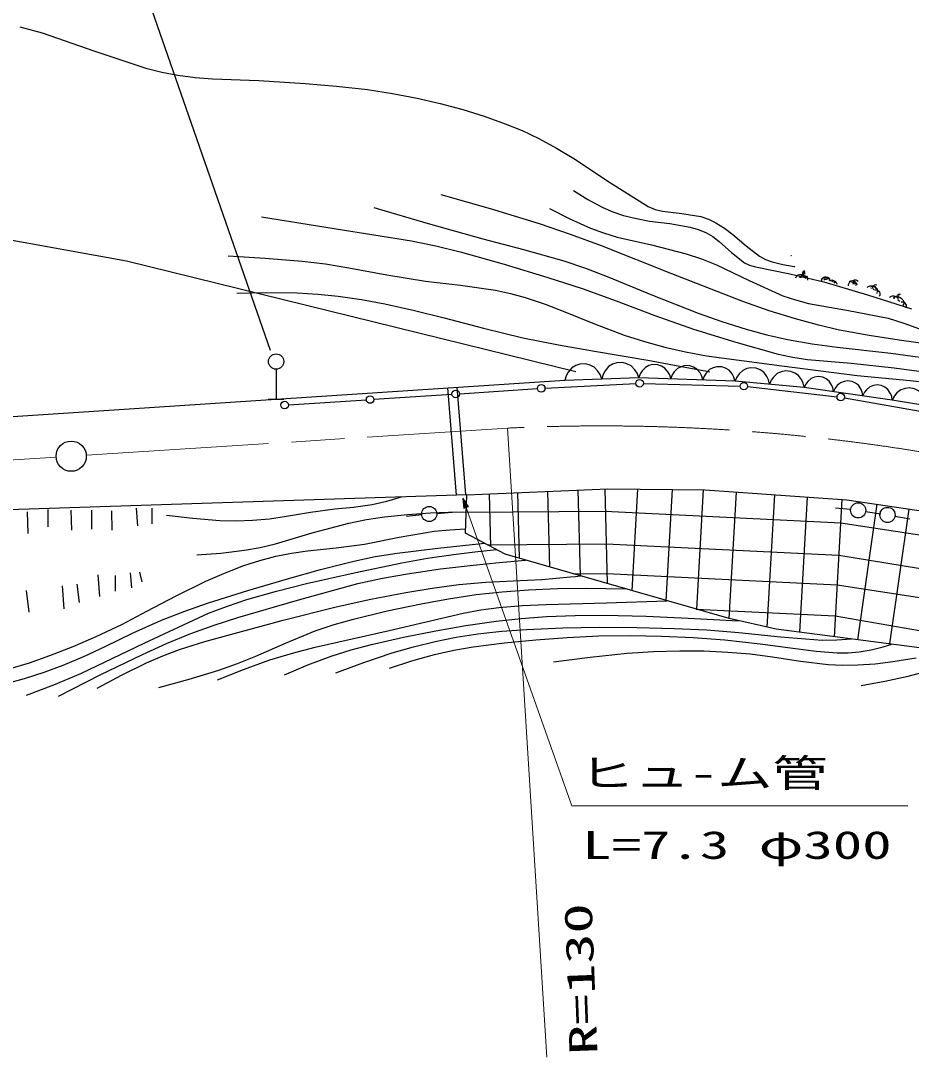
# Model space of a CAD drawing. Units: millimetres, scale not verified. Extents: x 40000 to 680000, y 20000 to 380000.
# Drawn here: x 453458 to 511974, y 242964 to 311082 of the extents above; entities that cross this region are included whole.
import ezdxf
from ezdxf.enums import TextEntityAlignment as Align

# ---------------------------------------------------------------- set-up
doc = ezdxf.new("R2010")
doc.units = ezdxf.units.MM
doc.header["$LTSCALE"] = 1000
doc.linetypes.add('CHAIN', pattern=[18.5, 12, -1.5, 3.5, -1.5])
for name, color, linetype, lineweight in [('M-BGD', 7, 'Continuous', 25), ('M-BGD-HTXT', 7, 'Continuous', 13), ('M-BMK', 2, 'CHAIN', 13), ('M-STR-STRC', 7, 'Continuous', 25)]:
    doc.layers.add(name, color=color, linetype=linetype, lineweight=lineweight)
doc.layers.add('M-BMK-SRVR', color=7, linetype='Continuous')
doc.styles.add('ＭＳ ゴシック', font='')
doc.styles.get('ＭＳ ゴシック').set_extended_font_data('MS Gothic')

# ---------------------------------------------------------------- blocks, each defined once
blk = doc.blocks.new('BUHIN102')
at = {"color": 7, "linetype": 'Continuous', "lineweight": 25}
blk.add_lwpolyline([(1063, -583), (1117, -295), (1104, -18), (1025, 330), (861, 586), (655, 803), (325, 983), (31, 1041), (-272, 1041), (-608, 921), (-844, 781), (-1063, 583)], dxfattribs=at)
blk = doc.blocks.new('BUHIN103')
at = {"color": 7, "linetype": 'Continuous', "lineweight": 25}
blk.add_lwpolyline([(887, -571), (952, -324), (957, -82), (909, 224), (783, 456), (617, 657), (342, 834), (91, 901), (-173, 921), (-472, 837), (-685, 729), (-887, 571)], dxfattribs=at)
blk = doc.blocks.new('BUHIN104')
at = {"color": 7, "linetype": 'Continuous', "lineweight": 25}
blk.add_lwpolyline([(921, -670), (1006, -408), (1026, -148), (994, 185), (872, 443), (706, 670), (420, 877), (153, 966), (-130, 1003), (-457, 931), (-693, 828), (-921, 670)], dxfattribs=at)
blk = doc.blocks.new('BUHIN105')
at = {"color": 7, "linetype": 'Continuous', "lineweight": 25}
blk.add_lwpolyline([(761, -611), (845, -391), (873, -169), (859, 118), (765, 344), (632, 545), (396, 734), (171, 821), (-70, 864), (-353, 816), (-560, 738), (-761, 611)], dxfattribs=at)
blk = doc.blocks.new('BUHIN106')
at = {"color": 7, "linetype": 'Continuous', "lineweight": 25}
blk.add_lwpolyline([(871, -745), (977, -488), (1017, -229), (1011, 107), (909, 376), (760, 616), (490, 847), (230, 956), (-51, 1016), (-384, 969), (-630, 885), (-871, 745)], dxfattribs=at)
blk = doc.blocks.new('BUHIN129')
at = {"color": 7, "linetype": 'Continuous', "lineweight": 25}
blk.add_circle((0, 0), 249, dxfattribs=at)
blk = doc.blocks.new('BUHIN142')
at = {"color": 7, "linetype": 'Continuous', "lineweight": 25}
for p, q in [((1009, 1695), (0, 0)), ((-438, 261), (432, -257))]:
    blk.add_line(p, q, dxfattribs=at)
blk.add_circle((1266, 2127), 502, dxfattribs=at)
blk = doc.blocks.new('BUHIN78')
at = {"color": 7, "linetype": 'Continuous', "lineweight": 25}
blk.add_circle((0, 0), 498, dxfattribs=at)
blk = doc.blocks.new('BUHIN96')
at = {"color": 3, "linetype": 'Continuous', "lineweight": 25}
blk.add_circle((0, 0), 995, dxfattribs=at)

msp = doc.modelspace()

# ---------------------------------------------------------------- linework, layer by layer
at = {"layer": 'M-BGD'}
for p, q in [((447634, 297612), (460414, 295306)), ((460414, 295306), (489939, 288039)), ((504960, 294496), (504937, 294455)), ((504968, 294512), (504960, 294435)), ((504760, 294216), (504633, 294205)), ((504979, 294182), (504890, 294213)), ((505046, 294133), (504992, 294184)), ((506304, 294092), (506230, 294044)), ((506407, 294083), (506297, 294078)), ((506460, 294074), (506396, 294105)), ((506826, 293916), (506762, 293942)), ((506947, 293832), (506888, 293878)), ((508130, 293855), (508058, 293880)), ((508236, 293839), (508108, 293777)), ((508241, 293791), (508203, 293855)), ((508296, 293776), (508247, 293804)), ((509616, 293630), (509565, 293584)), ((509432, 293480), (509316, 293500)), ((509568, 293384), (509481, 293458)), ((509763, 293148), (509709, 293230)), ((511172, 293020), (511130, 292974)), ((510886, 292820), (510777, 292842)), ((511213, 292624), (511084, 292715)), ((511487, 292363), (511426, 292444)), ((434390, 283868), (489218, 287466)), ((489218, 287466), (494065, 287636)), ((494065, 287636), (500392, 287415)), ((481511, 286960), (482080, 279902)), ((482109, 287009), (482678, 279950)), ((482287, 286573), (487408, 286907)), ((487907, 286937), (493874, 287246)), ((494373, 287252), (500722, 287074)), ((500392, 287415), (504928, 286995)), ((501221, 287039), (507094, 286377)), ((504928, 286995), (510728, 286178)), ((471047, 285838), (476168, 286173)), ((476667, 286206), (481788, 286540)), ((507589, 286305), (513310, 285297)), ((510728, 286178), (517501, 285010)), ((482764, 279924), (492039, 280331)), ((484241, 279989), (484324, 276530)), ((486105, 280071), (486210, 275754)), ((488081, 280158), (488202, 275182)), ((490075, 280245), (490211, 274604)), ((491832, 280322), (491983, 274095)), ((492039, 280331), (498425, 280250)), ((493991, 280306), (493609, 273628)), ((496269, 280277), (495852, 272984)), ((498303, 280251), (497855, 272409)), ((498425, 280250), (507740, 279599)), ((500458, 280108), (499982, 271797)), ((482764, 279924), (451972, 278925)), ((482683, 277402), (482764, 279924)), ((502979, 279932), (502481, 271236)), ((505133, 279781), (504625, 270899)), ((507422, 279621), (506906, 270602)), ((507740, 279599), (517544, 278135)), ((509716, 279304), (508437, 270403)), ((453884, 278810), (453920, 277391)), ((455232, 278952), (455232, 277817)), ((456757, 278916), (456793, 277604)), ((458105, 278916), (458105, 277675)), ((459418, 278881), (459453, 277604)), ((461049, 279058), (461120, 277888)), ((462078, 279058), (462078, 278030)), ((479804, 278614), (478810, 278507)), ((480800, 278706), (481797, 278782)), ((482727, 278788), (491868, 278852)), ((491868, 278852), (507335, 278096)), ((507984, 278954), (506989, 279053)), ((508975, 278828), (509964, 278676)), ((511814, 278990), (510543, 270129)), ((507335, 278096), (516915, 276613)), ((510900, 278517), (511885, 278343)), ((485286, 276019), (482683, 277402)), ((484109, 276645), (491920, 276699)), ((491920, 276699), (507212, 275952)), ((500011, 271789), (485286, 276019)), ((507212, 275952), (516052, 274526)), ((458531, 274660), (458637, 273241)), ((459666, 274625), (459666, 273596)), ((460659, 274802), (460730, 273809)), ((461262, 274837), (461404, 274199)), ((489765, 274733), (491967, 274748)), ((491967, 274748), (507101, 274008)), ((456190, 273951), (456296, 272426)), ((457148, 274057), (457289, 272851)), ((507101, 274008), (515316, 272747)), ((453813, 273631), (453991, 272213)), ((497842, 272412), (506984, 271965)), ((506984, 271965), (514461, 270680)), ((503103, 271097), (500011, 271789)), ((514045, 269674), (503103, 271097))]:
    msp.add_line(p, q, dxfattribs=at)
for points in [[(453401, 310684), (454859, 310289), (458269, 309097), (461679, 307968), (462729, 307706), (463791, 307503), (464915, 307354), (466060, 307264), (469109, 307145), (472148, 306968), (474197, 306792), (476253, 306555), (477885, 306305), (479516, 305994), (481018, 305649), (482515, 305242), (483915, 304809), (485296, 304317), (486409, 303861), (487504, 303347), (488670, 302716), (489811, 302029), (492213, 300430), (494675, 298864), (495145, 298687), (495634, 298567), (496902, 298417), (498150, 298207), (498644, 298036), (499127, 297804), (499700, 297450), (500247, 297041), (501116, 296293), (502001, 295610), (502395, 295395), (502824, 295230), (503533, 295057), (504269, 294940), (504289, 294937), (504319, 294933)], [(489776, 299920), (490727, 299338), (491711, 298807), (492367, 298522), (493056, 298289), (493910, 298075), (494780, 297919), (496119, 297752), (497447, 297526), (497970, 297373), (498479, 297161), (498933, 296897), (499362, 296579), (500166, 295847), (501005, 295167), (501353, 295013), (501737, 294911), (503994, 294442), (506229, 293916), (509109, 293062), (511986, 292147)], [(481059, 299660), (484293, 298734), (487515, 297748), (489559, 297060), (491593, 296312), (496227, 294466), (500893, 292647), (502605, 292050), (504341, 291508), (505796, 291115), (507264, 290780), (509217, 290422), (511184, 290122), (513680, 289760)], [(476665, 298811), (480238, 297748), (483830, 296741), (486495, 296050), (489140, 295302), (490567, 294819), (491983, 294276), (494965, 293040), (497980, 291856), (499537, 291306), (501122, 290811), (502474, 290449), (503848, 290143), (505471, 289858), (507106, 289632), (510637, 289227), (514155, 288763)], [(488195, 298737), (489533, 298069), (490890, 297459), (491755, 297133), (492640, 296864), (494913, 296346), (497174, 295770), (498180, 295438), (499172, 295047), (501329, 294006), (503526, 293014), (504357, 292730), (505213, 292500), (507845, 292048), (510461, 291537), (511490, 291213), (512513, 290827)], [(469270, 298195), (474189, 297402), (479125, 296618), (480729, 296287), (482330, 295894), (485218, 295084), (488100, 294214), (490352, 293479), (492594, 292685), (495122, 291715), (497668, 290802), (500441, 289962), (503237, 289179), (504191, 288965), (505165, 288809), (508014, 288572), (510855, 288274), (514775, 287752)], [(504084, 295646), (504079, 295633), (504069, 295629), (504059, 295628)], [(467087, 295622), (469525, 295482), (471954, 295282), (473488, 295097), (475015, 294852), (477520, 294381), (480050, 293967), (482364, 293700), (484658, 293376), (485640, 293167), (486606, 292900), (487917, 292456), (489213, 291952), (491156, 291159), (493117, 290423), (494439, 289999), (495786, 289630), (497146, 289320), (498520, 289069), (503466, 288399), (508419, 287778), (511903, 287449), (515387, 287058)], [(504379, 294185), (504407, 294256), (504472, 294327), (504540, 294374), (504632, 294397), (504727, 294405), (504828, 294397), (504908, 294360), (504973, 294301), (505014, 294236)], [(504710, 294274), (504751, 294314), (504816, 294343), (504876, 294355), (504946, 294344), (505013, 294321), (505080, 294285), (505123, 294236), (505150, 294177), (505159, 294120)], [(504945, 294282), (504905, 294306), (504870, 294352), (504850, 294398), (504846, 294455), (504851, 294513), (504867, 294573), (504898, 294616), (504940, 294649), (504983, 294666)], [(504890, 294373), (504874, 294396), (504866, 294430), (504866, 294461), (504878, 294494), (504895, 294524), (504918, 294554), (504946, 294571), (504977, 294579), (505006, 294577)], [(504885, 294287), (504926, 294302), (504982, 294302), (505029, 294290), (505075, 294259), (505115, 294221), (505151, 294174), (505166, 294125), (505166, 294074), (505153, 294031)], [(506082, 293947), (506075, 293999), (506091, 294064), (506117, 294116), (506166, 294161), (506221, 294197), (506286, 294226), (506347, 294230), (506406, 294216), (506453, 294190)], [(506077, 294068), (506103, 294128), (506161, 294188), (506221, 294226), (506302, 294244), (506384, 294248), (506472, 294238), (506539, 294204), (506594, 294151), (506627, 294094)], [(506268, 294167), (506301, 294193), (506352, 294209), (506398, 294212), (506449, 294198), (506497, 294175), (506544, 294142), (506572, 294102), (506587, 294056), (506588, 294013)], [(506634, 293993), (506665, 294020), (506713, 294039), (506757, 294046), (506808, 294035), (506856, 294015), (506903, 293987), (506933, 293950), (506950, 293906), (506954, 293865)], [(506770, 293970), (506811, 293990), (506867, 293995), (506915, 293988), (506964, 293961), (507008, 293927), (507049, 293883), (507069, 293836), (507073, 293784), (507065, 293740)], [(507852, 293654), (507852, 293739), (507891, 293839), (507943, 293915), (508030, 293976), (508126, 294022), (508234, 294055), (508332, 294048), (508424, 294014), (508492, 293962)], [(507915, 293932), (507948, 293963), (508000, 293986), (508049, 293995), (508105, 293985), (508159, 293966), (508212, 293937), (508246, 293897), (508268, 293849), (508274, 293804)], [(508126, 293983), (508170, 293987), (508224, 293971), (508267, 293948), (508303, 293906), (508332, 293858), (508354, 293802), (508356, 293751), (508342, 293701), (508318, 293663)], [(508150, 293861), (508178, 293880), (508219, 293889), (508256, 293889), (508295, 293874), (508332, 293853), (508366, 293825), (508386, 293792), (508395, 293754), (508393, 293720)], [(509086, 293541), (509127, 293598), (509201, 293645), (509272, 293671), (509360, 293671), (509446, 293655), (509535, 293625), (509597, 293573), (509641, 293506), (509662, 293439)], [(509307, 293606), (509369, 293634), (509455, 293637), (509528, 293624), (509602, 293580), (509667, 293524), (509726, 293455), (509754, 293381), (509758, 293302), (509742, 293235)], [(509463, 293491), (509451, 293531), (509456, 293583), (509470, 293625), (509502, 293666), (509540, 293700), (509586, 293730), (509633, 293740), (509680, 293737), (509719, 293722)], [(467647, 293169), (469637, 293214), (471624, 293197), (472969, 293122), (474311, 292986), (475846, 292765), (477374, 292484), (479333, 292050), (481278, 291558), (483858, 290869), (486447, 290240), (488798, 289774), (491163, 289367), (494663, 288775), (498159, 288123), (498443, 288068), (498728, 288014)], [(509602, 293394), (509660, 293402), (509731, 293384), (509788, 293355), (509838, 293302), (509878, 293240), (509910, 293169), (509915, 293102), (509900, 293036), (509870, 292984)], [(510558, 292888), (510598, 292941), (510670, 292984), (510739, 293007), (510823, 293004), (510905, 292987), (510988, 292956), (511046, 292905), (511087, 292840), (511105, 292775)], [(510826, 292895), (510909, 292941), (511026, 292957), (511128, 292948), (511234, 292898), (511330, 292830), (511421, 292743), (511468, 292645), (511484, 292538), (511471, 292444)], [(511045, 292884), (511032, 292919), (511032, 292965), (511041, 293004), (511067, 293043), (511099, 293077), (511138, 293107), (511178, 293120), (511221, 293120), (511257, 293110)], [(511304, 292605), (511363, 292616), (511438, 292603), (511498, 292578), (511554, 292526), (511600, 292466), (511638, 292395), (511647, 292326), (511636, 292257), (511610, 292202)], [(463033, 278583), (464777, 278386), (466531, 278248), (467607, 278220), (468693, 278252), (469806, 278353), (470913, 278514), (472497, 278793), (474090, 279013), (475325, 279123), (476550, 279294), (477513, 279518), (478469, 279785)], [(465021, 275972), (466598, 276099), (468163, 276286), (469182, 276470), (470200, 276716), (472601, 277419), (475015, 278064), (476179, 278301), (477363, 278481), (478875, 278636), (480392, 278732), (481560, 278779), (482728, 278815)], [(452694, 268484), (454037, 268893), (455361, 269359), (456900, 269957), (458423, 270614), (460093, 271412), (461747, 272270), (463675, 273288), (465628, 274251), (466856, 274787), (468120, 275271), (469160, 275606), (470224, 275886), (471253, 276092), (472300, 276240), (474178, 276434), (476047, 276688), (478330, 277142), (480632, 277538), (481655, 277632), (482692, 277693)], [(449795, 266870), (451759, 267334), (453706, 267856), (454990, 268265), (456255, 268732), (457645, 269318), (459010, 269959), (460843, 270850), (462699, 271686), (464234, 272284), (465800, 272830), (468380, 273648), (470978, 274409), (473152, 275022), (475339, 275576), (476756, 275865), (478195, 276097), (480861, 276431), (483545, 276706), (483734, 276725), (483923, 276743)], [(453833, 266759), (455623, 267442), (457398, 268183), (461577, 270188), (465795, 272145), (467035, 272618), (468306, 273037), (470269, 273594), (472245, 274093), (475360, 274804), (478497, 275458), (480195, 275765), (481904, 276013), (483303, 276176), (484714, 276323)], [(455945, 266685), (458683, 268091), (461450, 269443), (463036, 270157), (464643, 270814), (466164, 271363), (467716, 271859), (471654, 273008), (475614, 274101), (477236, 274451), (478871, 274743), (481031, 275053), (483194, 275304), (484904, 275475), (486624, 275635)], [(458472, 267214), (460079, 268075), (461717, 268885), (462788, 269348), (463880, 269754), (465555, 270282), (467252, 270754), (470708, 271688), (474184, 272564), (476465, 273066), (478760, 273510), (480495, 273797), (482238, 274024), (484020, 274177), (485818, 274270), (487695, 274369), (489577, 274529), (489905, 274561), (490243, 274595)], [(462535, 267268), (464515, 267805), (466473, 268400), (467695, 268832), (468907, 269325), (470846, 270183), (472805, 270984), (474054, 271401), (475332, 271764), (477543, 272296), (479774, 272771), (481573, 273100), (483391, 273370), (485099, 273561), (486815, 273691), (488725, 273772), (490637, 273793), (491905, 273778), (493183, 273751)], [(466388, 267774), (468098, 268452), (469835, 269075), (471306, 269519), (472804, 269907), (477664, 271006), (482533, 272147), (483701, 272365), (484876, 272523), (486428, 272650), (487988, 272718), (491951, 272827), (495915, 272966)], [(470795, 268107), (472317, 268743), (473858, 269322), (475172, 269731), (476513, 270085), (478617, 270567), (480732, 270991), (482701, 271332), (484689, 271615), (486336, 271799), (487999, 271925), (489895, 271999), (491793, 272013), (494552, 271952), (497319, 271830), (498975, 271742), (500632, 271650)], [(474162, 268231), (475997, 268912), (477862, 269540), (479265, 269943), (480684, 270288), (482077, 270566), (483488, 270786), (485076, 270963), (486681, 271081), (489088, 271182), (491497, 271222), (493952, 271216), (496418, 271150), (498534, 271043), (500646, 270877), (503382, 270600), (506116, 270384), (507083, 270397), (508050, 270454)], [(477680, 268536), (479151, 269015), (480647, 269437), (481914, 269714), (483194, 269933), (485237, 270198), (487295, 270405), (489366, 270556), (491452, 270649), (493509, 270678), (495566, 270647), (497640, 270549), (499721, 270389), (502045, 270135), (504370, 269821), (505730, 269652), (507107, 269543), (507825, 269541), (508550, 269601), (509346, 269744), (510126, 269946), (510402, 270026), (510687, 270111)], [(488466, 268961), (490874, 269265), (493301, 269510), (495031, 269622), (496764, 269674), (498347, 269663), (499928, 269593), (501395, 269469), (502856, 269286), (504687, 269003), (506520, 268781), (507486, 268733), (508464, 268745), (509612, 268827), (510755, 268969), (512302, 269219)], [(508674, 267403), (510228, 267672), (511768, 268000), (513901, 268574), (516059, 269093), (517000, 269240), (517960, 269329), (518871, 269354), (519779, 269319), (520698, 269220), (521618, 269060), (522785, 268785), (523942, 268450), (528332, 266986), (532654, 265483), (534540, 264659), (536411, 263776), (539092, 262470), (541751, 261107), (543044, 260376), (544307, 259593), (546033, 258422), (547733, 257207)]]:
    msp.add_lwpolyline(points, dxfattribs=at)
for centre in [(494123, 287259), (487657, 286924), (500972, 287067), (507343, 286349)]:
    msp.add_circle(centre, 249, dxfattribs=at)
at = {"layer": 'M-BGD-HTXT'}
for p, q in [((485437, 284311), (488033, 242964)), ((482518, 279704), (489669, 259494)), ((489669, 259494), (511745, 259494))]:
    msp.add_line(p, q, dxfattribs=at)
for points in [[(482518, 279704), (482581, 279037), (482888, 279145)], [(482562, 279578), (482828, 279167), (482614, 279091)], [(482584, 279517), (482797, 279182), (482629, 279123)], [(482606, 279454), (482766, 279197), (482644, 279154)], [(482628, 279393), (482735, 279212), (482658, 279185)]]:
    msp.add_lwpolyline(points, close=True, dxfattribs=at)
for points in [[(482540, 279641), (482859, 279152), (482599, 279060), (482541, 279639)], [(482689, 279221), (482650, 279330), (482704, 279227), (482673, 279216), (482650, 279330)]]:
    msp.add_lwpolyline(points, dxfattribs=at)
at = {"layer": 'M-BMK'}
for p, q in [((457770, 282531), (485437, 284311)), ((430391, 280769), (455774, 282402))]:
    msp.add_line(p, q, dxfattribs=at)
msp.add_arc((491607, 154457), 130000, 61.82071, 92.7204, dxfattribs=at)
at = {"layer": 'M-STR-STRC'}
msp.add_line((469866, 289411), (461918, 312255), dxfattribs=at)

# ---------------------------------------------------------------- block references
at = {"layer": 'M-BGD', "rotation": 30.75455}
for name, p in [('BUHIN142', (470236, 286211)), ('BUHIN102', (490430, 287509)), ('BUHIN102', (492854, 287594)), ('BUHIN103', (495120, 287599)), ('BUHIN103', (497228, 287526)), ('BUHIN103', (499337, 287452)), ('BUHIN104', (501526, 287310)), ('BUHIN104', (503794, 287100)), ('BUHIN105', (505894, 286859)), ('BUHIN105', (507828, 286587)), ('BUHIN105', (509761, 286314)), ('BUHIN129', (482038, 286556)), ('BUHIN106', (511857, 285983)), ('BUHIN129', (470798, 285822)), ('BUHIN129', (476418, 286189)), ('BUHIN78', (480301, 278667)), ('BUHIN78', (508481, 278904)), ('BUHIN78', (510408, 278604))]:
    msp.add_blockref(name, p, dxfattribs=at)
at = {"layer": 'M-BMK-SRVR', "rotation": 30.75455}
msp.add_blockref('BUHIN96', (456772, 282466), dxfattribs=at)

# ---------------------------------------------------------------- texts
at = {"layer": 'M-BGD-HTXT', "style": 'ＭＳ ゴシック'}
for s, width, p in [('ヒュ-ム管', 1.45, (490167, 260178)), ('L=7.3 φ300', 1.55, (490353, 255452))]:
    msp.add_text(s, height=1833, dxfattribs=dict(at, width=width)).set_placement(p, align=Align.BOTTOM_LEFT)
at = {"layer": 'M-BGD-HTXT', "style": 'ＭＳ ゴシック', "width": 1.6}
msp.add_text('R=130', height=1833, rotation=92.2, dxfattribs=at).set_placement((491907, 243173), align=Align.BOTTOM_LEFT)

doc.saveas('drawing.dxf')
